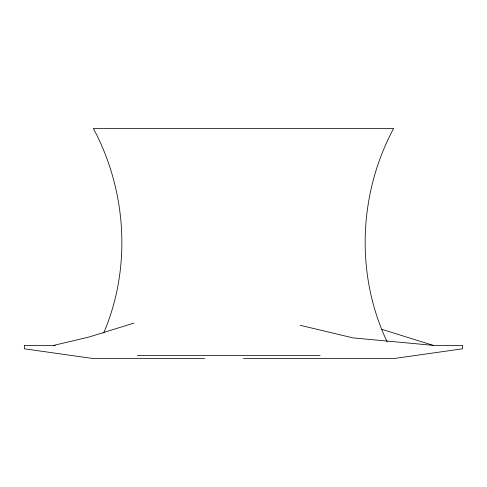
<?xml version="1.0" encoding="UTF-8"?>
<svg xmlns="http://www.w3.org/2000/svg" width="487" height="487" viewBox="0 0 487 487"><rect width="100%" height="100%" fill="white"/><g stroke="black" fill="none" stroke-linecap="round" stroke-linejoin="round"><path stroke-width="0.73" d="M103.664 333.029C131.6 267.777 126.766 190.746 93.352 128.422L393.648 128.422C358.548 193.601 355.309 274.875 387.189 341.935M133.925 323.1L88.537 337.174L53.71 345.368M55.226 345.368L24.35 345.368L24.35 348.795L93.352 358.578L204.637 358.578M300.217 325.304L353.075 337.905L433.29 345.368L462.65 345.368L462.65 348.795L393.648 358.578L243.5 358.578M137.328 355.522L320.093 355.522M433.29 345.368L381.893 329.376"/></g></svg>
